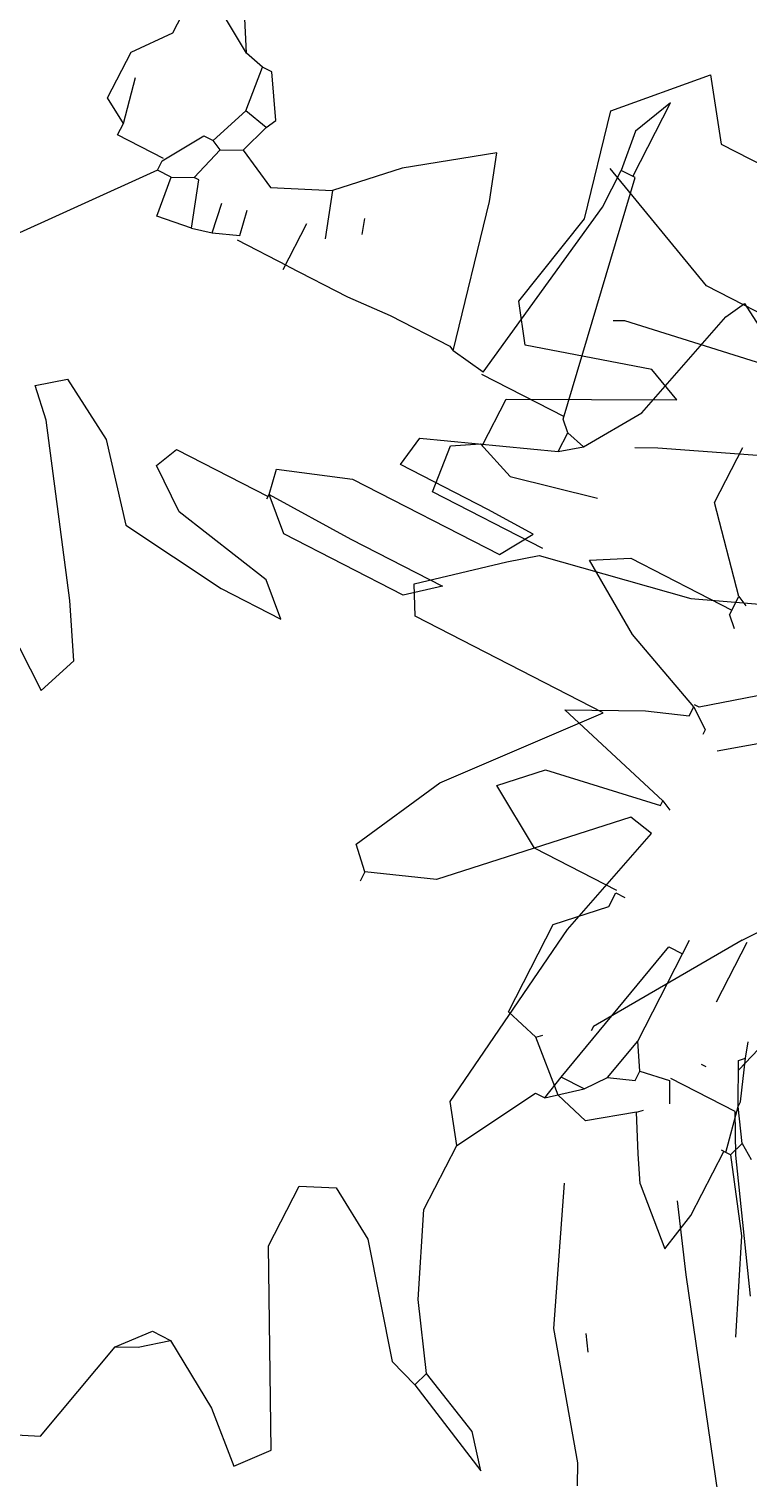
# Model space of a CAD drawing. Header units: metres. Extents: x 1769 to 3632, y 809 to 2652.
# Drawn here: x 2678.6601 to 2678.7697, y 1804.1896 to 1804.4104 of the extents above; entities that cross this region are included whole.
import ezdxf

# ---------------------------------------------------------------- set-up
doc = ezdxf.new("R2010")
doc.units = ezdxf.units.M
doc.header["$LTSCALE"] = 10
doc.layers.add('L-PLNT', color=66, linetype='Continuous')

# ---------------------------------------------------------------- blocks, each defined once
blk = doc.blocks.new('GARRA DE LEON')
at = {"layer": 'L-PLNT', "color": 65, "linetype": 'Continuous'}
for p, q in [((1269.9724, 335.1211), (1270.0304, 335.1833)), ((1270.0304, 335.1833), (1270.0635, 335.1377)), ((1270.0635, 335.1377), (1270.138, 335.1377)), ((1269.9931, 335.0342), (1269.9724, 335.1211)), ((1270.1049, 335.0311), (1269.9931, 335.0797)), ((1269.9765, 334.9514), (1269.9931, 335.0342)), ((1270.1753, 335.0311), (1270.1049, 335.0311)), ((1270.2043, 335.0011), (1270.0593, 334.9762)), ((1270.0593, 334.9762), (1270.0511, 334.9721)), ((1270.2622, 334.9534), (1270.1297, 334.8975)), ((1269.9972, 334.9224), (1269.9765, 334.9514)), ((1270.0966, 334.9514), (1269.9972, 334.9224)), ((1270.1256, 334.9389), (1270.0966, 334.9514)), ((1270.0034, 334.8768), (1270.1256, 334.9389)), ((1270.1297, 334.8975), (1270.1132, 334.8892)), ((1270.0034, 334.8354), (1270.0034, 334.8768)), ((1270.0345, 334.823), (1270.1049, 334.8395)), ((1269.9807, 334.823), (1270.0014, 334.8354)), ((1270.0014, 334.8354), (1270.0345, 334.823)), ((1270.2084, 334.8023), (1270.2788, 334.8313)), ((1270.3906, 334.8354), (1270.254, 334.7277)), ((1269.9848, 334.7836), (1269.9807, 334.823)), ((1270.0842, 334.7774), (1270.2084, 334.8023)), ((1270.0842, 334.7836), (1269.9848, 334.7836)), ((1270.0635, 334.7609), (1270.0842, 334.7774)), ((1270.0055, 334.7112), (1270.0635, 334.7609)), ((1270.3534, 334.7567), (1270.283, 334.7029)), ((1270.254, 334.7277), (1270.2498, 334.7277)), ((1270.0179, 334.6884), (1270.0055, 334.7112)), ((1270.1877, 334.6884), (1270.0179, 334.6884)), ((1270.0966, 334.5786), (1270.1877, 334.6884)), ((1270.2457, 334.6242), (1270.1297, 334.5082)), ((1270.2416, 334.5207), (1270.2664, 334.6201)), ((1270.2664, 334.6201), (1270.2457, 334.6242)), ((1270.0593, 334.5041), (1270.0966, 334.5786)), ((1270.3326, 334.5455), (1270.3326, 334.5579)), ((1270.2912, 334.413), (1270.3202, 334.5455)), ((1270.3202, 334.5455), (1270.3326, 334.5455)), ((1270.3326, 334.4668), (1270.3326, 334.5455)), ((1270.2208, 334.355), (1270.2416, 334.5207)), ((1270.4238, 334.5124), (1270.4155, 334.4834)), ((1270.0759, 334.4875), (1270.0593, 334.5041)), ((1270.1297, 334.5082), (1270.0759, 334.4875)), ((1270.0759, 334.4875), (1270.0759, 334.4793)), ((1270.3244, 334.4296), (1270.3326, 334.4668)), ((1270.3451, 334.4461), (1270.3326, 334.4668)), ((1270.3451, 334.4461), (1270.3699, 334.4503)), ((1270.3451, 334.4378), (1270.3451, 334.4461)), ((1270.4279, 334.4523), (1270.3699, 334.4523)), ((1270.3699, 334.4503), (1270.3782, 334.4337)), ((1270.4445, 334.4213), (1270.4279, 334.4523)), ((1270.312, 334.413), (1270.3244, 334.4296)), ((1270.3244, 334.4296), (1270.3451, 334.4378)), ((1270.5066, 334.326), (1270.4445, 334.4213)), ((1270.2871, 334.3923), (1270.312, 334.413)), ((1270.2871, 334.3923), (1270.2912, 334.413)), ((1270.312, 334.413), (1270.2912, 334.413)), ((1270.2416, 334.326), (1270.2788, 334.3923)), ((1270.2788, 334.3923), (1270.2871, 334.3923)), ((1270.4528, 334.3177), (1270.4196, 334.3674)), ((1270.2416, 334.326), (1270.2208, 334.355)), ((1270.3782, 334.2308), (1270.3326, 334.3385)), ((1270.2416, 334.2681), (1270.2416, 334.326)), ((1270.5563, 334.1728), (1270.4528, 334.3177)), ((1270.2705, 334.2018), (1270.2416, 334.2681)), ((1270.1442, 334.2391), (1270.1712, 334.2515)), ((1270.1712, 334.2515), (1270.2126, 334.2266)), ((1270.1442, 334.1852), (1270.1442, 334.2391)), ((1270.4114, 334.2266), (1270.403, 334.2391)), ((1270.2126, 334.2266), (1270.2747, 334.148)), ((1270.4445, 334.1438), (1270.3782, 334.2308)), ((1270.3037, 334.1521), (1270.2705, 334.2018)), ((1270.2208, 334.0403), (1270.1442, 334.1852)), ((1270.2995, 334.1397), (1270.3037, 334.1521)), ((1270.3575, 334.1273), (1270.3037, 334.1521)), ((1270.2747, 334.148), (1270.2995, 334.1397)), ((1270.2995, 334.1397), (1270.3782, 334.1024)), ((1270.4528, 334.1273), (1270.4445, 334.1438)), ((1270.4528, 334.1273), (1270.4445, 334.1438)), ((1270.3782, 334.1024), (1270.3575, 334.1273)), ((1270.0718, 334.0569), (1270.0925, 334.0817)), ((1270.0883, 334.0651), (1270.109, 334.0817)), ((1270.0925, 334.0817), (1270.109, 334.0817)), ((1270.109, 334.0817), (1270.1629, 334.0486)), ((1270.0718, 334.0569), (1270.0883, 334.0651)), ((1270.0511, 333.9657), (1270.0718, 334.0569)), ((1270.1629, 334.0486), (1270.2001, 334.0154)), ((1270.2001, 334.0154), (1270.2208, 334.0403)), ((1270.0138, 333.9492), (1270.0511, 333.9657)), ((1271.1423, 333.4067), (1271.1278, 333.3736)), ((1271.1423, 333.3404), (1271.1423, 333.4067)), ((1271.1278, 333.3736), (1271.1319, 333.3404)), ((1271.1319, 333.3073), (1271.1319, 333.3404)), ((1271.1443, 333.3404), (1271.1319, 333.3404)), ((1271.1816, 333.1417), (1271.1443, 333.3404)), ((1270.7613, 333.2742), (1270.7613, 333.3156)), ((1270.8213, 333.2866), (1270.8047, 333.3156)), ((1270.8213, 333.2866), (1270.7882, 333.3073)), ((1271.0367, 333.3073), (1270.9745, 333.2617)), ((1271.0491, 333.27), (1271.0367, 333.3073)), ((1271.1071, 333.1458), (1271.1319, 333.3073)), ((1271.2603, 333.2742), (1271.2686, 333.2907)), ((1271.2686, 333.2907), (1271.3183, 333.2617)), ((1270.8379, 333.2825), (1270.8213, 333.2866)), ((1270.8462, 333.2825), (1270.8379, 333.2825)), ((1270.842, 333.2452), (1270.8379, 333.2825)), ((1270.8669, 333.2493), (1270.8462, 333.2825)), ((1270.7385, 333.2452), (1270.7613, 333.2742)), ((1271.0781, 333.1499), (1271.0491, 333.27)), ((1271.2354, 333.1748), (1271.2603, 333.2742)), ((1270.9745, 333.2617), (1270.9331, 333.2203)), ((1270.7385, 333.2038), (1270.7385, 333.2452)), ((1270.8296, 333.2121), (1270.842, 333.2452)), ((1270.8627, 333.241), (1270.842, 333.2452)), ((1270.8627, 333.241), (1270.8669, 333.2493)), ((1270.8545, 333.2162), (1270.8627, 333.241)), ((1270.7592, 333.1913), (1270.7509, 333.2286)), ((1270.8876, 333.1996), (1270.9331, 333.2203)), ((1270.9331, 333.2203), (1270.9456, 333.1831)), ((1270.8006, 333.1789), (1270.8213, 333.2121)), ((1270.8213, 333.2121), (1270.8296, 333.2121)), ((1270.8379, 333.2079), (1270.8296, 333.2121)), ((1270.8379, 333.2079), (1270.8545, 333.2162)), ((1270.8545, 333.2162), (1270.8876, 333.1996)), ((1270.9704, 333.1996), (1270.9663, 333.2121)), ((1270.7592, 333.1913), (1270.7385, 333.2038)), ((1270.8296, 333.1789), (1270.8379, 333.2079)), ((1270.7592, 333.181), (1270.7592, 333.1913)), ((1270.9269, 333.1458), (1270.9269, 333.1872)), ((1271.3203, 333.1375), (1271.3203, 333.1872)), ((1270.8006, 333.181), (1270.7592, 333.181)), ((1270.8006, 333.1748), (1270.8006, 333.1789)), ((1270.8006, 333.1706), (1270.8006, 333.1748)), ((1270.813, 333.1706), (1270.8296, 333.1789)), ((1270.8337, 333.1789), (1270.8296, 333.1789)), ((1270.8462, 333.1417), (1270.8337, 333.1789)), ((1270.8834, 333.1541), (1270.8793, 333.1748)), ((1271.2064, 333.1292), (1271.2354, 333.1748)), ((1270.8006, 333.1706), (1270.6101, 332.9304)), ((1270.813, 333.1706), (1270.8006, 333.1706)), ((1270.8172, 333.1375), (1270.813, 333.1706)), ((1270.8627, 333.1458), (1270.8586, 333.1706)), ((1270.8627, 333.1458), (1270.8834, 333.1541)), ((1270.9828, 333.1499), (1271.0201, 333.152)), ((1271.0201, 333.152), (1271.0739, 333.152)), ((1271.0739, 333.152), (1271.0781, 333.1499)), ((1270.8462, 333.1417), (1270.8172, 333.1375)), ((1270.8462, 333.1417), (1270.8627, 333.1458)), ((1270.929, 333.1499), (1270.8834, 333.1499)), ((1270.929, 333.1499), (1270.9828, 333.1499)), ((1271.1071, 333.1458), (1271.0781, 333.1499)), ((1271.1816, 333.1437), (1271.1071, 333.1437)), ((1271.1899, 333.1334), (1271.1816, 333.1417)), ((1271.1899, 333.1168), (1271.1899, 333.1334)), ((1271.2064, 333.1292), (1271.1899, 333.1334)), ((1271.1899, 333.1168), (1271.2064, 333.1292)), ((1271.3721, 333.0795), (1271.3203, 333.1375)), ((1271.0864, 333.0754), (1271.1899, 333.1168)), ((1271.0822, 333.0495), (1271.0864, 333.0754)), ((1271.3721, 333.063), (1271.3721, 333.0795)), ((1271.3721, 333.0795), (1271.3804, 333.0754)), ((1271.252, 333.0505), (1271.281, 333.0671)), ((1271.281, 333.0671), (1271.3721, 333.0671)), ((1271.3721, 333.063), (1271.3804, 333.0547)), ((1271.1609, 333.0495), (1271.0822, 333.0495)), ((1271.2023, 333.0485), (1271.1609, 333.0495)), ((1271.1857, 333.0216), (1271.2023, 333.0485)), ((1271.31, 333.0133), (1271.252, 333.0505)), ((1270.9953, 333.0009), (1271.0532, 333.0216)), ((1271.0532, 333.0216), (1271.1857, 333.0216)), ((1271.3804, 332.9843), (1271.31, 333.0133)), ((1270.9994, 332.9801), (1270.9953, 333.0009)), ((1270.7923, 332.9719), (1270.813, 332.9884)), ((1270.813, 332.9884), (1270.8627, 332.9594)), ((1270.9083, 332.9594), (1270.9166, 332.9781)), ((1270.9166, 332.9781), (1270.9994, 332.9781)), ((1270.9994, 332.9801), (1271.0739, 332.9781)), ((1271.0242, 332.9574), (1270.9994, 332.9801)), ((1270.9994, 332.976), (1270.9994, 332.9801)), ((1271.0739, 332.9781), (1271.1568, 332.9781)), ((1271.1568, 332.9781), (1271.1319, 332.9574)), ((1271.3473, 332.9636), (1271.3804, 332.976)), ((1271.3804, 332.9843), (1271.397, 332.9719)), ((1271.3804, 332.976), (1271.3804, 332.9843)), ((1270.813, 332.9512), (1270.7923, 332.9719)), ((1271.397, 332.9719), (1271.397, 332.9677)), ((1270.8627, 332.9594), (1270.9083, 332.9056)), ((1270.9414, 332.9346), (1270.9083, 332.9594)), ((1271.1319, 332.9574), (1271.0242, 332.9574)), ((1271.2893, 332.9346), (1271.3473, 332.9636)), ((1270.8959, 332.8311), (1270.813, 332.9512)), ((1271.0284, 332.918), (1270.9414, 332.9346)), ((1271.3928, 332.9056), (1271.2893, 332.9346)), ((1271.0532, 332.8953), (1271.0284, 332.918)), ((1270.9083, 332.9056), (1270.9994, 332.8953)), ((1270.9994, 332.8953), (1271.0532, 332.8953)), ((1271.2976, 332.8849), (1271.3928, 332.9015)), ((1271.3928, 332.9015), (1271.3928, 332.9056)), ((1271.3928, 332.9056), (1271.4011, 332.9015)), ((1271.2686, 332.8559), (1271.2976, 332.8849)), ((1271.5005, 332.8352), (1271.5336, 332.8808)), ((1271.3183, 332.8248), (1271.2686, 332.8559)), ((1270.9207, 332.7896), (1270.8959, 332.8311)), ((1271.3928, 332.8248), (1271.3183, 332.8248)), ((1271.5005, 332.8352), (1271.4259, 332.7192)), ((1271.5046, 332.8352), (1271.5046, 332.7814)), ((1271.3928, 332.8104), (1271.3928, 332.8228)), ((1271.3928, 332.8228), (1271.4011, 332.8228)), ((1270.8337, 332.8104), (1270.9083, 332.7565)), ((1271.3597, 332.7772), (1271.3928, 332.8104)), ((1270.9083, 332.7565), (1270.9207, 332.7896)), ((1271.3597, 332.6985), (1271.3597, 332.7772)), ((1271.546, 332.7524), (1271.5419, 332.7648)), ((1271.5419, 332.7482), (1271.546, 332.7524)), ((1271.5584, 332.7151), (1271.5419, 332.7482)), ((1271.5584, 332.7192), (1271.546, 332.7524)), ((1271.5212, 332.7317), (1271.517, 332.7317)), ((1271.4259, 332.7192), (1271.4259, 332.7151)), ((1271.5584, 332.7151), (1271.5584, 332.7192)), ((1271.5667, 332.6778), (1271.5584, 332.7151)), ((1271.575, 332.6903), (1271.5584, 332.7151)), ((1271.3887, 332.6903), (1271.3597, 332.6985)), ((1271.3887, 332.6903), (1271.3928, 332.6944)), ((1271.4259, 332.6571), (1271.3887, 332.6903)), ((1271.5709, 332.6778), (1271.575, 332.6903)), ((1271.575, 332.6903), (1271.5874, 332.682)), ((1271.488, 332.6737), (1271.4549, 332.6488)), ((1271.488, 332.6737), (1271.4922, 332.6778)), ((1271.5046, 332.6447), (1271.488, 332.6737)), ((1271.5667, 332.6778), (1271.5626, 332.6778)), ((1271.5647, 332.6199), (1271.5647, 332.6778)), ((1271.5709, 332.6778), (1271.5667, 332.6778)), ((1271.5709, 332.6778), (1271.6082, 332.624)), ((1271.4549, 332.6488), (1271.4259, 332.6571)), ((1271.517, 332.624), (1271.5046, 332.6447)), ((1271.517, 332.624), (1271.5046, 332.6447)), ((1271.517, 332.624), (1271.5584, 332.5867)), ((1271.5584, 332.5867), (1271.5647, 332.6199)), ((1271.6082, 332.624), (1271.6413, 332.5495))]:
    blk.add_line(p, q, dxfattribs=at)

msp = doc.modelspace()

# ---------------------------------------------------------------- block references
at = {"layer": 'L-PLNT', "xscale": 0.1898607951434572, "yscale": 0.1898607951434572, "zscale": 0.1898607951434572, "rotation": 332.8153662818421}
for p in [(2435.15687, 1858.34905), (2435.19666, 1857.95684)]:
    msp.add_blockref('GARRA DE LEON', p, dxfattribs=at)

doc.saveas('drawing.dxf')
